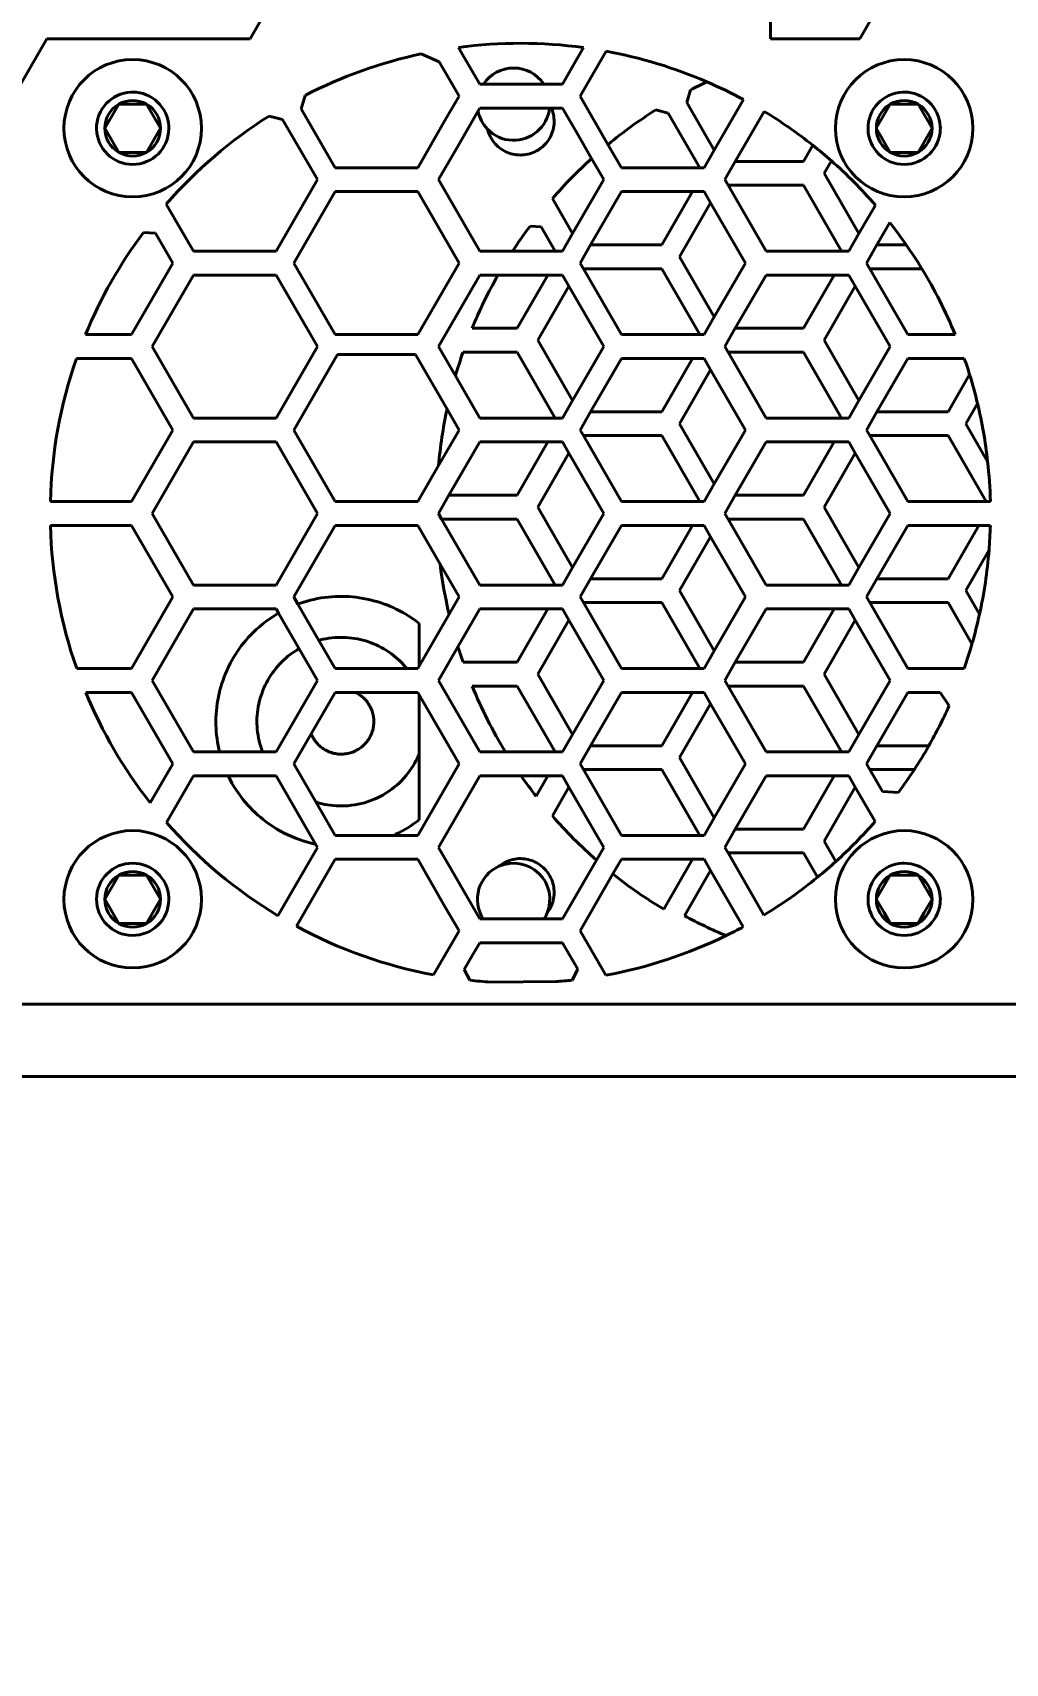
# Model space of a CAD drawing. Header units: millimetres. Extents: x 15 to 415, y 5 to 292.
# Drawn here: x 331.56 to 336.6, y 179.76 to 188.22 of the extents above; entities that cross this region are included whole.
import ezdxf

# ---------------------------------------------------------------- set-up
doc = ezdxf.new("R2010")
doc.units = ezdxf.units.MM
doc.layers.add('Annotations', color=7, linetype='Continuous')
doc.layers.add('Geometries', color=7, linetype='Continuous')
doc.styles.add('Shapr3', font='txt', dxfattribs={"height": 3.3495})
doc.dimstyles.new('ISO-25', dxfattribs={"dimtxt": 2.5, "dimasz": 2.5, "dimexe": 1.25, "dimexo": 0.625, "dimtad": 1, "dimtxsty": 'Standard', "dimcen": 2.5, "dimadec": 0, "dimazin": 0, "dimtfac": 1, "dimtmove": 0, "dimatfit": 3, "dimfxl": 1, "dimarcsym": 0})

# ---------------------------------------------------------------- blocks, each defined once
blk = doc.blocks.new('*D4')
at = {"layer": 'Annotations', "color": 0, "linetype": 'Continuous', "lineweight": 15}
for p, q in [((275.744, 179.4631), (275.744, 163.5796)), ((345.1151, 179.4631), (345.1151, 163.5796)), ((342.6151, 164.8296), (278.244, 164.8296))]:
    blk.add_line(p, q, dxfattribs=at)
at = {"layer": 'Annotations', "color": 0}
for points in [[(278.244, 165.2463), (278.244, 164.413), (275.744, 164.8296)], [(342.6151, 164.413), (342.6151, 165.2463), (345.1151, 164.8296)]]:
    blk.add_solid(points, dxfattribs=at)
at = {"layer": 'Defpoints', "color": 0}
for p in [(275.744, 180.0881), (345.1151, 180.0881), (275.744, 164.8296)]:
    blk.add_point(p, dxfattribs=at)
at = {"layer": 'Annotations', "color": 0, "lineweight": 15, "insert": (315.2496, 167.5234), "char_height": 3.3495, "attachment_point": 5, "style": 'Shapr3'}
blk.add_mtext('\\A1;554,97', dxfattribs=at)

msp = doc.modelspace()

# ---------------------------------------------------------------- linework, layer by layer
at = {"layer": 'Geometries', "linetype": 'Continuous', "lineweight": 40}
for p, q in [((333.2092, 189.101), (332.6824, 188.1885)), ((336.3702, 189.101), (335.8433, 188.1885)), ((335.3802, 188.376), (335.3802, 188.1885)), ((331.156, 187.3698), (331.6287, 188.1885)), ((331.6287, 188.1885), (332.1823, 188.1885)), ((332.1824, 188.1885), (332.1823, 188.1885)), ((332.1824, 188.1885), (332.6824, 188.1885)), ((335.8433, 188.1885), (335.3802, 188.1885)), ((333.5696, 188.1103), (333.6638, 188.0685)), ((333.6638, 188.0685), (333.7165, 187.9773)), ((333.7631, 188.144), (333.7912, 188.0953)), ((333.8734, 187.9529), (333.7912, 188.0953)), ((334.4118, 188.1431), (334.3511, 188.038)), ((334.5284, 188.1243), (334.401, 187.9037)), ((334.3511, 188.038), (334.302, 187.9529)), ((332.074, 187.9118), (332.066, 187.9117)), ((333.7662, 187.8911), (333.7165, 187.9773)), ((333.8927, 187.9529), (333.8734, 187.9529)), ((334.2053, 187.9529), (333.8927, 187.9529)), ((334.302, 187.9529), (334.2053, 187.9529)), ((334.401, 187.9037), (334.3938, 187.8911)), ((334.9663, 187.9229), (334.9472, 187.8577)), ((336.074, 187.9118), (336.066, 187.9117)), ((332.0018, 187.8493), (331.9296, 187.7243)), ((332.0018, 187.8493), (332.01, 187.8493)), ((332.074, 187.8493), (332.01, 187.8493)), ((332.074, 187.8493), (332.138, 187.8493)), ((332.1461, 187.8493), (332.138, 187.8493)), ((332.2183, 187.7243), (332.1461, 187.8493)), ((332.9472, 187.825), (332.9676, 187.8944)), ((332.9472, 187.825), (333.1234, 187.5199)), ((333.7002, 187.7767), (333.7662, 187.8911)), ((333.8648, 187.8143), (333.7626, 187.6374)), ((333.8734, 187.8292), (333.8648, 187.8143)), ((333.8734, 187.8292), (333.9232, 187.8292)), ((334.2354, 187.8292), (333.9232, 187.8292)), ((334.2449, 187.8292), (334.2354, 187.8292)), ((334.302, 187.8292), (334.2449, 187.8292)), ((334.302, 187.8292), (334.3743, 187.704)), ((334.3938, 187.8911), (334.5384, 187.6404)), ((334.8512, 187.8032), (334.7858, 187.8193)), ((335.0895, 187.6113), (334.9472, 187.8577)), ((335.2407, 187.8733), (335.0895, 187.6113)), ((336.0018, 187.8493), (335.9296, 187.7243)), ((336.0018, 187.8493), (336.01, 187.8493)), ((336.074, 187.8493), (336.01, 187.8493)), ((336.074, 187.8493), (336.138, 187.8493)), ((336.1461, 187.8493), (336.138, 187.8493)), ((336.2183, 187.7243), (336.1461, 187.8493)), ((332.7812, 187.7877), (332.8512, 187.7705)), ((332.8512, 187.7705), (333.0316, 187.458)), ((333.5519, 187.5199), (333.7002, 187.7767)), ((335.0148, 187.5199), (334.8512, 187.8032)), ((335.3481, 187.8118), (335.1984, 187.5526)), ((331.9296, 187.7243), (332.0018, 187.5993)), ((332.1461, 187.5993), (332.2183, 187.7243)), ((332.2614, 187.7209), (332.2615, 187.7236)), ((332.2615, 187.7236), (332.2615, 187.7243)), ((334.4534, 187.567), (334.3743, 187.704)), ((335.9296, 187.7243), (336.0018, 187.5993)), ((336.1461, 187.5993), (336.2183, 187.7243)), ((336.2614, 187.7209), (336.2615, 187.7236)), ((336.2615, 187.7236), (336.2615, 187.7243)), ((332.0018, 187.5993), (332.01, 187.5993)), ((332.074, 187.5993), (332.01, 187.5993)), ((332.074, 187.5993), (332.138, 187.5993)), ((332.1461, 187.5993), (332.138, 187.5993)), ((333.7626, 187.6374), (333.6591, 187.458)), ((334.5163, 187.458), (334.4534, 187.567)), ((334.5384, 187.6404), (334.6081, 187.5199)), ((335.0895, 187.6113), (335.0366, 187.5199)), ((335.6002, 187.6363), (335.5519, 187.5526)), ((336.0018, 187.5993), (336.01, 187.5993)), ((336.074, 187.5993), (336.01, 187.5993)), ((336.074, 187.5993), (336.138, 187.5993)), ((336.1461, 187.5993), (336.138, 187.5993)), ((333.5519, 187.5199), (333.1234, 187.5199)), ((335.0148, 187.5199), (334.6081, 187.5199)), ((335.0366, 187.5199), (335.0148, 187.5199)), ((335.1984, 187.5526), (335.1438, 187.458)), ((335.1984, 187.5526), (335.5519, 187.5526)), ((335.6591, 187.4908), (335.6965, 187.5556)), ((335.8395, 187.1783), (335.6591, 187.4908)), ((332.8173, 187.0868), (333.0316, 187.458)), ((333.1234, 187.3962), (332.9091, 187.025)), ((333.5519, 187.3962), (333.1234, 187.3962)), ((333.7662, 187.025), (333.5519, 187.3962)), ((333.6591, 187.458), (333.8734, 187.0868)), ((334.3548, 187.1783), (334.5163, 187.458)), ((334.6081, 187.3962), (334.4484, 187.1196)), ((334.977, 187.3962), (334.6081, 187.3962)), ((334.977, 187.3962), (334.8173, 187.1196)), ((335.0366, 187.3962), (334.977, 187.3962)), ((335.0705, 187.3374), (335.0366, 187.3962)), ((335.1438, 187.458), (335.1606, 187.4289)), ((335.1606, 187.4289), (335.3581, 187.0868)), ((335.1606, 187.4289), (335.5519, 187.4289)), ((335.5519, 187.4289), (335.7494, 187.0868)), ((332.2479, 187.3307), (332.3887, 187.0868)), ((334.3548, 187.1783), (334.25, 187.3599)), ((334.9091, 187.0577), (335.0705, 187.3374)), ((335.2509, 187.025), (335.0705, 187.3374)), ((335.9246, 187.3257), (335.8395, 187.1783)), ((335.9997, 187.2349), (335.9331, 187.1196)), ((332.1294, 187.1839), (332.1919, 187.1802)), ((332.1919, 187.1802), (332.2815, 187.025)), ((334.1919, 187.213), (334.1341, 187.2164)), ((334.2647, 187.0868), (334.1919, 187.213)), ((334.302, 187.0868), (334.3548, 187.1783)), ((335.8395, 187.1783), (335.7867, 187.0868)), ((332.8173, 187.0868), (332.3887, 187.0868)), ((334.0439, 187.0868), (333.8734, 187.0868)), ((334.2647, 187.0868), (334.0439, 187.0868)), ((334.302, 187.0868), (334.2647, 187.0868)), ((334.4484, 187.1196), (334.3938, 187.025)), ((334.4484, 187.1196), (334.8173, 187.1196)), ((335.0895, 186.7453), (334.9091, 187.0577)), ((335.7494, 187.0868), (335.3581, 187.0868)), ((335.7867, 187.0868), (335.7494, 187.0868)), ((335.9331, 187.1196), (335.8785, 187.025)), ((335.9331, 187.1196), (336.0851, 187.1196)), ((332.0672, 186.6538), (332.2815, 187.025)), ((332.9091, 187.025), (333.1234, 186.6538)), ((333.5519, 186.6538), (333.7662, 187.025)), ((334.3938, 187.025), (334.4106, 186.9959)), ((334.4106, 186.9959), (334.6081, 186.6538)), ((334.4106, 186.9959), (334.8173, 186.9959)), ((334.8173, 186.9959), (335.0148, 186.6538)), ((335.0895, 186.7453), (335.2509, 187.025)), ((335.8953, 186.9959), (335.8785, 187.025)), ((336.0928, 186.6538), (335.8953, 186.9959)), ((335.8953, 186.9959), (336.1657, 186.9959)), ((332.3887, 186.9631), (332.1744, 186.5919)), ((332.8173, 186.9631), (332.3887, 186.9631)), ((333.0316, 186.5919), (332.8173, 186.9631)), ((333.8734, 186.9631), (333.6591, 186.5919)), ((333.8734, 186.9631), (333.9686, 186.9631)), ((334.2269, 186.9631), (333.9686, 186.9631)), ((334.2269, 186.9631), (334.0672, 186.6866)), ((334.1744, 186.6247), (334.3359, 186.9044)), ((334.302, 186.9631), (334.2269, 186.9631)), ((334.3359, 186.9044), (334.302, 186.9631)), ((334.5163, 186.5919), (334.3359, 186.9044)), ((335.3581, 186.9631), (335.1984, 186.6866)), ((335.7116, 186.9631), (335.3581, 186.9631)), ((335.7116, 186.9631), (335.5519, 186.6866)), ((335.6591, 186.6247), (335.8206, 186.9044)), ((335.7867, 186.9631), (335.7116, 186.9631)), ((335.8206, 186.9044), (335.7867, 186.9631)), ((336.001, 186.5919), (335.8206, 186.9044)), ((335.0366, 186.6538), (335.0895, 186.7453)), ((332.0672, 186.6538), (331.8294, 186.6538)), ((333.5519, 186.6538), (333.1234, 186.6538)), ((333.8337, 186.6866), (334.0672, 186.6866)), ((335.0148, 186.6538), (334.6081, 186.6538)), ((335.0366, 186.6538), (335.0148, 186.6538)), ((335.1984, 186.6866), (335.1438, 186.5919)), ((335.1984, 186.6866), (335.5519, 186.6866)), ((336.3388, 186.6538), (336.0928, 186.6538)), ((332.1744, 186.5919), (332.3887, 186.2208)), ((332.8173, 186.2208), (333.0316, 186.5919)), ((333.1354, 186.551), (332.9091, 186.1589)), ((333.5399, 186.551), (333.1354, 186.551)), ((333.7038, 186.2671), (333.5399, 186.551)), ((333.6591, 186.5919), (333.7472, 186.4394)), ((334.0672, 186.5628), (333.7867, 186.5628)), ((334.0672, 186.5628), (334.2647, 186.2208)), ((334.3548, 186.3122), (334.1744, 186.6247)), ((334.3548, 186.3122), (334.5163, 186.5919)), ((335.1438, 186.5919), (335.1606, 186.5628)), ((335.1606, 186.5628), (335.3581, 186.2208)), ((335.1606, 186.5628), (335.5519, 186.5628)), ((335.5519, 186.5628), (335.7494, 186.2208)), ((335.8395, 186.3122), (335.6591, 186.6247)), ((335.8395, 186.3122), (336.001, 186.5919)), ((331.7824, 186.5301), (332.0672, 186.5301)), ((332.2815, 186.1589), (332.0672, 186.5301)), ((334.6081, 186.5301), (334.4484, 186.2535)), ((334.977, 186.5301), (334.6081, 186.5301)), ((334.977, 186.5301), (334.8173, 186.2535)), ((334.9091, 186.1917), (335.0705, 186.4714)), ((335.0366, 186.5301), (334.977, 186.5301)), ((335.0705, 186.4714), (335.0366, 186.5301)), ((335.2509, 186.1589), (335.0705, 186.4714)), ((336.0927, 186.5301), (335.9331, 186.2535)), ((336.3857, 186.5301), (336.0927, 186.5301)), ((333.7472, 186.4394), (333.8734, 186.2208)), ((336.4133, 186.4462), (336.302, 186.2535)), ((334.302, 186.2208), (334.3548, 186.3122)), ((335.7867, 186.2208), (335.8395, 186.3122)), ((336.3938, 186.1917), (336.4543, 186.2965)), ((332.8173, 186.2208), (332.3887, 186.2208)), ((333.7662, 186.1589), (333.7038, 186.2671)), ((334.2647, 186.2208), (333.8734, 186.2208)), ((334.302, 186.2208), (334.2647, 186.2208)), ((334.4484, 186.2535), (334.3938, 186.1589)), ((334.4484, 186.2535), (334.8173, 186.2535)), ((335.7494, 186.2208), (335.3581, 186.2208)), ((335.7867, 186.2208), (335.7494, 186.2208)), ((335.9331, 186.2535), (335.8785, 186.1589)), ((335.9331, 186.2535), (336.302, 186.2535)), ((332.0672, 185.7877), (332.2815, 186.1589)), ((332.9091, 186.1589), (333.1234, 185.7877)), ((333.6598, 185.9745), (333.7662, 186.1589)), ((334.3938, 186.1589), (334.4106, 186.1298)), ((334.4106, 186.1298), (334.6081, 185.7877)), ((334.4106, 186.1298), (334.8173, 186.1298)), ((334.8173, 186.1298), (335.0148, 185.7877)), ((335.0895, 185.8792), (334.9091, 186.1917)), ((335.0895, 185.8792), (335.2509, 186.1589)), ((335.8785, 186.1589), (335.8953, 186.1298)), ((335.8953, 186.1298), (336.0928, 185.7877)), ((335.8953, 186.1298), (336.302, 186.1298)), ((336.302, 186.1298), (336.4993, 185.788)), ((336.5068, 185.9959), (336.3938, 186.1917)), ((332.3887, 186.097), (332.1744, 185.7259)), ((332.8173, 186.097), (332.3887, 186.097)), ((333.0316, 185.7259), (332.8173, 186.097)), ((333.8734, 186.097), (333.7137, 185.8205)), ((334.2269, 186.097), (333.8734, 186.097)), ((334.2269, 186.097), (334.0672, 185.8205)), ((334.1744, 185.7586), (334.3359, 186.0383)), ((334.302, 186.097), (334.2269, 186.097)), ((334.3359, 186.0383), (334.302, 186.097)), ((334.5163, 185.7259), (334.3359, 186.0383)), ((335.3581, 186.097), (335.1984, 185.8205)), ((335.7116, 186.097), (335.3581, 186.097)), ((335.7116, 186.097), (335.5519, 185.8205)), ((335.6591, 185.7586), (335.8206, 186.0383)), ((335.7867, 186.097), (335.7116, 186.097)), ((335.8206, 186.0383), (335.7867, 186.097)), ((335.7867, 186.097), (335.7867, 186.097)), ((336.001, 185.7259), (335.8206, 186.0383)), ((333.5519, 185.7877), (333.6598, 185.9745)), ((335.0366, 185.7877), (335.0895, 185.8792)), ((332.0672, 185.7877), (331.6473, 185.7877)), ((333.5519, 185.7877), (333.1234, 185.7877)), ((333.7137, 185.8205), (333.6591, 185.7259)), ((333.7137, 185.8205), (334.0672, 185.8205)), ((335.0148, 185.7877), (334.6081, 185.7877)), ((335.0366, 185.7877), (335.0148, 185.7877)), ((335.1984, 185.8205), (335.1438, 185.7259)), ((335.1984, 185.8205), (335.5519, 185.8205)), ((336.2615, 185.7877), (336.0928, 185.7877)), ((336.4993, 185.788), (336.2615, 185.7877)), ((336.5208, 185.788), (336.4993, 185.788)), ((332.1744, 185.7259), (332.3887, 185.3547)), ((332.8173, 185.3547), (333.0316, 185.7259)), ((333.6591, 185.7259), (333.6759, 185.6968)), ((334.3548, 185.4462), (334.1744, 185.7586)), ((334.3548, 185.4462), (334.5163, 185.7259)), ((335.1438, 185.7259), (335.1606, 185.6968)), ((335.8395, 185.4462), (335.6591, 185.7586)), ((335.8395, 185.4462), (336.001, 185.7259)), ((331.6474, 185.664), (332.0672, 185.664)), ((332.2815, 185.2928), (332.0672, 185.664)), ((333.1234, 185.664), (332.9091, 185.2928)), ((333.5519, 185.664), (333.1234, 185.664)), ((333.6682, 185.4626), (333.5519, 185.664)), ((333.6759, 185.6968), (333.8734, 185.3547)), ((334.0672, 185.6968), (333.6759, 185.6968)), ((334.0672, 185.6968), (334.2647, 185.3547)), ((334.6081, 185.664), (334.4484, 185.3874)), ((334.977, 185.664), (334.6081, 185.664)), ((334.977, 185.664), (334.8173, 185.3874)), ((335.0366, 185.664), (334.977, 185.664)), ((335.0705, 185.6053), (335.0366, 185.664)), ((335.1606, 185.6968), (335.5519, 185.6968)), ((335.1606, 185.6968), (335.3581, 185.3547)), ((335.5519, 185.6968), (335.7494, 185.3547)), ((336.0928, 185.664), (335.9331, 185.3874)), ((336.4617, 185.664), (336.0928, 185.664)), ((336.4617, 185.664), (336.302, 185.3874)), ((336.5207, 185.664), (336.4617, 185.664)), ((334.9091, 185.3256), (335.0705, 185.6053)), ((335.2509, 185.2928), (335.0705, 185.6053)), ((336.3938, 185.3256), (336.5138, 185.5336)), ((333.7662, 185.2928), (333.6682, 185.4626)), ((334.302, 185.3547), (334.3548, 185.4462)), ((335.7867, 185.3547), (335.8395, 185.4462)), ((334.4484, 185.3874), (334.3938, 185.2928)), ((334.4484, 185.3874), (334.8173, 185.3874)), ((335.9331, 185.3874), (335.8785, 185.2928)), ((335.9331, 185.3874), (336.302, 185.3874)), ((332.0672, 184.9217), (332.2815, 185.2928)), ((332.8173, 185.3547), (332.3887, 185.3547)), ((332.9091, 185.2928), (332.9306, 185.2555)), ((333.7144, 185.203), (333.7662, 185.2928)), ((334.2647, 185.3547), (333.8734, 185.3547)), ((334.302, 185.3547), (334.2647, 185.3547)), ((334.3938, 185.2928), (334.4106, 185.2637)), ((335.0895, 185.0131), (334.9091, 185.3256)), ((335.0895, 185.0131), (335.2509, 185.2928)), ((335.7494, 185.3547), (335.3581, 185.3547)), ((335.7867, 185.3547), (335.7494, 185.3547)), ((335.8785, 185.2928), (335.8953, 185.2637)), ((336.4645, 185.2031), (336.3938, 185.3256)), ((332.3887, 185.231), (332.1744, 184.8598)), ((332.8173, 185.231), (332.3887, 185.231)), ((332.8304, 185.2083), (332.8173, 185.231)), ((332.9366, 185.0243), (332.8304, 185.2083)), ((332.9306, 185.2555), (333.0391, 185.0676)), ((333.5591, 184.934), (333.7144, 185.203)), ((333.8734, 185.231), (333.7601, 185.0348)), ((334.2269, 185.231), (333.8734, 185.231)), ((334.2269, 185.231), (334.0672, 184.9544)), ((334.302, 185.231), (334.2269, 185.231)), ((334.3359, 185.1723), (334.302, 185.231)), ((334.4106, 185.2637), (334.6081, 184.9217)), ((334.4106, 185.2637), (334.8173, 185.2637)), ((334.8173, 185.2637), (335.0148, 184.9217)), ((335.3581, 185.231), (335.1984, 184.9544)), ((335.7116, 185.231), (335.3581, 185.231)), ((335.7116, 185.231), (335.5519, 184.9544)), ((335.7867, 185.231), (335.7116, 185.231)), ((335.8206, 185.1723), (335.7867, 185.231)), ((335.8953, 185.2637), (336.0928, 184.9217)), ((335.8953, 185.2637), (336.302, 185.2637)), ((336.302, 185.2637), (336.4254, 185.0499)), ((333.5591, 185.1553), (333.5591, 184.934)), ((334.1744, 184.8925), (334.3359, 185.1723)), ((334.5163, 184.8598), (334.3359, 185.1723)), ((335.6591, 184.8925), (335.8206, 185.1723)), ((336.001, 184.8598), (335.8206, 185.1723)), ((333.0316, 184.8598), (332.9366, 185.0243)), ((333.0391, 185.0676), (333.1234, 184.9217)), ((333.7601, 185.0348), (333.6591, 184.8598)), ((333.7867, 184.9544), (334.0672, 184.9544)), ((335.0366, 184.9217), (335.0895, 185.0131)), ((335.1984, 184.9544), (335.1438, 184.8598)), ((335.1984, 184.9544), (335.5519, 184.9544)), ((332.0672, 184.9217), (331.7837, 184.9217)), ((332.1744, 184.8598), (332.3887, 184.4886)), ((332.8173, 184.4886), (333.0316, 184.8598)), ((333.4946, 184.9217), (333.1234, 184.9217)), ((333.5519, 184.9217), (333.4946, 184.9217)), ((333.5519, 184.9217), (333.5591, 184.934)), ((333.6591, 184.8598), (333.8734, 184.4886)), ((334.3548, 184.5801), (334.1744, 184.8925)), ((334.3548, 184.5801), (334.5163, 184.8598)), ((335.0148, 184.9217), (334.6081, 184.9217)), ((335.0366, 184.9217), (335.0148, 184.9217)), ((335.1438, 184.8598), (335.1606, 184.8307)), ((335.8395, 184.5801), (335.6591, 184.8925)), ((335.8395, 184.5801), (336.001, 184.8598)), ((336.3845, 184.9217), (336.0928, 184.9217)), ((331.8309, 184.7979), (332.0672, 184.7979)), ((332.2815, 184.4268), (332.0672, 184.7979)), ((333.1234, 184.7979), (332.9991, 184.5827)), ((333.229, 184.7979), (333.1234, 184.7979)), ((333.5519, 184.7979), (333.229, 184.7979)), ((333.5591, 184.7856), (333.5519, 184.7979)), ((333.7662, 184.4268), (333.5591, 184.7856)), ((333.5591, 184.4776), (333.5591, 184.7856)), ((334.0672, 184.8307), (333.8337, 184.8307)), ((334.0672, 184.8307), (334.2647, 184.4886)), ((334.6081, 184.7979), (334.4484, 184.5214)), ((334.977, 184.7979), (334.6081, 184.7979)), ((334.977, 184.7979), (334.8173, 184.5214)), ((335.0366, 184.7979), (334.977, 184.7979)), ((335.0705, 184.7392), (335.0366, 184.7979)), ((335.1606, 184.8307), (335.3581, 184.4886)), ((335.1606, 184.8307), (335.5519, 184.8307)), ((335.5519, 184.8307), (335.7494, 184.4886)), ((336.0928, 184.7979), (335.9331, 184.5214)), ((336.2613, 184.7979), (336.0928, 184.7979)), ((336.2613, 184.7979), (336.3069, 184.7274)), ((334.9091, 184.4595), (335.0705, 184.7392)), ((335.2509, 184.4268), (335.0705, 184.7392)), ((332.9991, 184.5827), (332.9091, 184.4268)), ((334.302, 184.4886), (334.3548, 184.5801)), ((334.4484, 184.5214), (334.3938, 184.4268)), ((334.4484, 184.5214), (334.8173, 184.5214)), ((335.7867, 184.4886), (335.8395, 184.5801)), ((335.9331, 184.5214), (335.8785, 184.4268)), ((335.9331, 184.5214), (336.2021, 184.5214)), ((332.5247, 184.4886), (332.3887, 184.4886)), ((332.7479, 184.4886), (332.5247, 184.4886)), ((332.8173, 184.4886), (332.7479, 184.4886)), ((333.5591, 184.4776), (333.5591, 184.1367)), ((334.0072, 184.4886), (333.8734, 184.4886)), ((334.2647, 184.4886), (334.0072, 184.4886)), ((334.302, 184.4886), (334.2647, 184.4886)), ((335.0895, 184.147), (334.9091, 184.4595)), ((335.7494, 184.4886), (335.3581, 184.4886)), ((335.7867, 184.4886), (335.7494, 184.4886)), ((332.165, 184.2249), (332.2815, 184.4268)), ((332.2491, 184.1232), (332.3887, 184.3649)), ((332.5693, 184.3649), (332.3887, 184.3649)), ((332.8173, 184.3649), (332.5693, 184.3649)), ((333.0221, 184.0102), (332.8173, 184.3649)), ((332.9091, 184.4268), (333.023, 184.2294)), ((333.5519, 184.0556), (333.7662, 184.4268)), ((333.8734, 184.3649), (333.6591, 183.9937)), ((333.8734, 184.3649), (334.088, 184.3649)), ((334.2269, 184.3649), (334.088, 184.3649)), ((334.2269, 184.3649), (334.1659, 184.2592)), ((334.302, 184.3649), (334.2269, 184.3649)), ((334.3359, 184.3062), (334.302, 184.3649)), ((334.3938, 184.4268), (334.4106, 184.3976)), ((334.4106, 184.3976), (334.6081, 184.0556)), ((334.4106, 184.3976), (334.8173, 184.3976)), ((334.8173, 184.3976), (335.0148, 184.0556)), ((335.0895, 184.147), (335.2509, 184.4268)), ((335.3581, 184.3649), (335.1984, 184.0883)), ((335.7116, 184.3649), (335.3581, 184.3649)), ((335.7116, 184.3649), (335.5519, 184.0883)), ((335.7867, 184.3649), (335.7116, 184.3649)), ((335.8206, 184.3062), (335.7867, 184.3649)), ((335.8953, 184.3976), (335.8785, 184.4268)), ((335.961, 184.2839), (335.8953, 184.3976)), ((335.8953, 184.3976), (336.1267, 184.3976)), ((334.3359, 184.3062), (334.25, 184.1573)), ((334.5163, 183.9937), (334.3359, 184.3062)), ((335.6591, 184.0265), (335.8206, 184.3062)), ((335.9234, 184.1282), (335.8206, 184.3062)), ((336.0445, 184.2791), (335.961, 184.2839)), ((333.023, 184.2294), (333.1234, 184.0556)), ((335.0366, 184.0556), (335.0895, 184.147)), ((333.0316, 183.9937), (333.0221, 184.0102)), ((333.4259, 184.0556), (333.1234, 184.0556)), ((333.5519, 184.0556), (333.4259, 184.0556)), ((335.0148, 184.0556), (334.6081, 184.0556)), ((335.0366, 184.0556), (335.0148, 184.0556)), ((335.1984, 184.0883), (335.1438, 183.9937)), ((335.1984, 184.0883), (335.5519, 184.0883)), ((335.7201, 183.9208), (335.6591, 184.0265)), ((332.827, 183.6393), (333.0316, 183.9937)), ((332.9228, 183.5846), (333.1234, 183.9319)), ((333.5519, 183.9319), (333.1234, 183.9319)), ((333.695, 183.6841), (333.5519, 183.9319)), ((333.6591, 183.9937), (333.7268, 183.8764)), ((334.302, 183.6225), (334.4783, 183.928)), ((334.4783, 183.928), (334.5163, 183.9937)), ((334.6081, 183.9319), (334.5642, 183.8559)), ((334.977, 183.9319), (334.6081, 183.9319)), ((334.977, 183.9319), (334.8272, 183.6724)), ((335.0366, 183.9319), (334.977, 183.9319)), ((335.0705, 183.8731), (335.0366, 183.9319)), ((335.1606, 183.9646), (335.1438, 183.9937)), ((335.3467, 183.6424), (335.1606, 183.9646)), ((335.1606, 183.9646), (335.5519, 183.9646)), ((335.5519, 183.9646), (335.6246, 183.8387)), ((332.0018, 183.8493), (331.9296, 183.7243)), ((332.0018, 183.8493), (332.01, 183.8493)), ((332.074, 183.8493), (332.01, 183.8493)), ((332.074, 183.8493), (332.138, 183.8493)), ((332.1461, 183.8493), (332.138, 183.8493)), ((332.2183, 183.7243), (332.1461, 183.8493)), ((333.7268, 183.8764), (333.8734, 183.6225)), ((334.5642, 183.8559), (334.3938, 183.5607)), ((335.0705, 183.8731), (334.9354, 183.6391)), ((335.2391, 183.5812), (335.0705, 183.8731)), ((336.0018, 183.8493), (335.9296, 183.7243)), ((336.0018, 183.8493), (336.01, 183.8493)), ((336.074, 183.8493), (336.01, 183.8493)), ((336.074, 183.9118), (336.066, 183.9117)), ((336.074, 183.8493), (336.138, 183.8493)), ((336.1461, 183.8493), (336.138, 183.8493)), ((336.2183, 183.7243), (336.1461, 183.8493)), ((331.9296, 183.7243), (332.0018, 183.5993)), ((332.1461, 183.5993), (332.2183, 183.7243)), ((332.2614, 183.7209), (332.2615, 183.7243)), ((333.7662, 183.5607), (333.695, 183.6841)), ((335.9296, 183.7243), (335.9695, 183.6553)), ((336.2183, 183.7243), (336.1785, 183.6553)), ((336.2614, 183.7209), (336.2615, 183.7236)), ((336.2615, 183.7236), (336.2615, 183.7243)), ((332.0018, 183.5993), (332.01, 183.5993)), ((332.074, 183.5993), (332.01, 183.5993)), ((332.074, 183.5993), (332.138, 183.5993)), ((332.1461, 183.5993), (332.138, 183.5993)), ((333.8915, 183.6225), (333.8734, 183.6225)), ((334.2064, 183.6225), (333.8915, 183.6225)), ((334.302, 183.6225), (334.2064, 183.6225)), ((335.3467, 183.6424), (335.3469, 183.6428)), ((336.0018, 183.5993), (335.9695, 183.6553)), ((336.0018, 183.5993), (336.01, 183.5993)), ((336.074, 183.5993), (336.01, 183.5993)), ((336.074, 183.5993), (336.138, 183.5993)), ((336.1461, 183.5993), (336.138, 183.5993)), ((336.1461, 183.5993), (336.1785, 183.6553)), ((333.6342, 183.332), (333.7494, 183.5315)), ((333.7662, 183.5607), (333.7494, 183.5315)), ((333.8734, 183.4988), (333.8379, 183.4373)), ((333.8734, 183.4988), (334.302, 183.4988)), ((334.302, 183.4988), (334.3111, 183.4831)), ((334.5266, 183.3307), (334.3938, 183.5607)), ((333.7934, 183.3604), (333.8379, 183.4373)), ((334.3815, 183.3611), (334.3111, 183.4831)), ((333.8219, 183.3043), (333.7934, 183.3604)), ((334.3815, 183.3611), (334.3532, 183.3051)), ((333.9296, 183.2951), (334.2677, 183.2971)), ((331.5553, 183.1803), (329.4724, 183.1803)), ((337.5729, 183.1803), (331.4674, 183.1803)), ((338.9224, 183.1803), (331.5553, 183.1803)), ((341.0068, 182.8053), (319.2818, 182.8053))]:
    msp.add_line(p, q, dxfattribs=at)
at = {"layer": 'Geometries', "linetype": 'Continuous', "lineweight": 40, "flags": 128}
for points in [[(334.245, 187.8292), (334.2464, 187.8257), (334.2498, 187.8165), (334.2528, 187.8066), (334.2553, 187.7965), (334.2571, 187.7862), (334.2584, 187.7759), (334.259, 187.7655)], [(332.2615, 187.7243), (332.2612, 187.7339), (332.2612, 187.7344)], [(334.259, 187.7655), (334.259, 187.7557), (334.2585, 187.7459), (334.2574, 187.7361), (334.2557, 187.7264), (334.2535, 187.7168), (334.2508, 187.7074), (334.2476, 187.6981), (334.2438, 187.689), (334.2395, 187.6802), (334.2348, 187.6715), (334.2296, 187.6632), (334.2239, 187.6552), (334.2178, 187.6475), (334.2112, 187.6402), (334.2042, 187.6332), (334.1968, 187.6266), (334.1891, 187.6204), (334.181, 187.6147), (334.1747, 187.6107), (334.1682, 187.607), (334.1595, 187.6025), (334.1504, 187.5985), (334.1412, 187.5951), (334.1318, 187.5921), (334.1223, 187.5897), (334.1126, 187.5878), (334.1032, 187.5865), (334.0936, 187.5857), (334.0841, 187.5854), (334.0743, 187.5857), (334.0644, 187.5866), (334.0547, 187.5879), (334.045, 187.5899), (334.0355, 187.5923), (334.0261, 187.5953), (334.017, 187.5988), (334.008, 187.6029), (333.9992, 187.6074), (333.9907, 187.6124), (333.9825, 187.6179), (333.9747, 187.6238), (333.9672, 187.6302), (333.96, 187.637), (333.9533, 187.6442), (333.9469, 187.6518), (333.941, 187.6597), (333.9356, 187.6679), (333.9306, 187.6763), (333.9262, 187.685), (333.9222, 187.694), (333.9187, 187.7032), (333.9158, 187.7126), (333.914, 187.7191)], [(336.2615, 187.7243), (336.2612, 187.7339), (336.2612, 187.7344)], [(332.9306, 185.2555), (332.9438, 185.2602), (332.961, 185.2659), (332.9783, 185.2712), (332.9958, 185.2759), (333.0134, 185.2802), (333.0321, 185.2841), (333.0509, 185.2875), (333.0697, 185.2903), (333.0887, 185.2925), (333.1065, 185.2941), (333.1243, 185.2952), (333.1422, 185.2957), (333.1601, 185.2958), (333.178, 185.2954), (333.1959, 185.2945), (333.2137, 185.2931), (333.2315, 185.2912), (333.2501, 185.2887), (333.2687, 185.2856), (333.2872, 185.282), (333.3055, 185.278), (333.3229, 185.2736), (333.3402, 185.2687), (333.3574, 185.2634), (333.3744, 185.2576), (333.3912, 185.2513), (333.4079, 185.2446), (333.4244, 185.2374), (333.4406, 185.2298), (333.4575, 185.2213), (333.4741, 185.2123), (333.4904, 185.2028), (333.5064, 185.1929), (333.5244, 185.181), (333.542, 185.1684), (333.5591, 185.1553)], [(332.5247, 184.4886), (332.5209, 184.5047), (332.5173, 184.5222), (332.5142, 184.5398), (332.5115, 184.5575), (332.5093, 184.5752), (332.5076, 184.593), (332.5064, 184.6109), (332.5057, 184.6287), (332.5055, 184.6466), (332.5058, 184.6654), (332.5066, 184.6841), (332.508, 184.7029), (332.5099, 184.7216), (332.5123, 184.7394), (332.5151, 184.7571), (332.5185, 184.7747), (332.5223, 184.7923), (332.5266, 184.8097), (332.5314, 184.827), (332.5366, 184.8441), (332.5423, 184.8612), (332.5488, 184.8789), (332.5558, 184.8964), (332.5633, 184.9137), (332.5713, 184.9307), (332.5794, 184.9469), (332.588, 184.9628), (332.597, 184.9785), (332.6065, 184.9939), (332.6163, 185.009), (332.6266, 185.0239), (332.6373, 185.0385), (332.6484, 185.0527), (332.6605, 185.0674), (332.6731, 185.0817), (332.6861, 185.0956), (332.6995, 185.1091), (332.715, 185.1238), (332.731, 185.138), (332.7475, 185.1517), (332.7644, 185.1648), (332.7818, 185.1774), (332.8, 185.1897), (332.8186, 185.2014), (332.8304, 185.2083)], [(332.9366, 185.0244), (332.9267, 185.0185), (332.9144, 185.0107), (332.9023, 185.0024), (332.8906, 184.9938), (332.8791, 184.9849), (332.8676, 184.9752), (332.8564, 184.9652), (332.8456, 184.9548), (332.8352, 184.944), (332.8251, 184.9329), (332.8158, 184.9217), (332.8068, 184.9102), (332.7982, 184.8984), (332.7901, 184.8864), (332.7823, 184.874), (332.7748, 184.8611), (332.7677, 184.8479), (332.761, 184.8344), (332.7548, 184.8207), (332.7491, 184.8069), (332.7428, 184.7899), (332.7372, 184.7727), (332.7322, 184.7553), (332.728, 184.7378), (332.7251, 184.7232), (332.7227, 184.7085), (332.7207, 184.6938), (332.7193, 184.6789), (332.7184, 184.6641), (332.718, 184.6494), (332.7181, 184.6347), (332.7188, 184.6201), (332.72, 184.6054), (332.7216, 184.5908), (332.7239, 184.5759), (332.7266, 184.561), (332.7299, 184.5462), (332.7337, 184.5315), (332.7379, 184.517), (332.7436, 184.5), (332.7478, 184.4886)], [(333.4947, 184.9217), (333.4891, 184.9284), (333.4792, 184.9398), (333.4691, 184.9505), (333.4587, 184.9609), (333.448, 184.971), (333.4369, 184.9807), (333.4255, 184.99), (333.4135, 184.9992), (333.4011, 185.0079), (333.3885, 185.0162), (333.3755, 185.0241), (333.3623, 185.0315), (333.3495, 185.038), (333.3365, 185.0441), (333.3232, 185.0498), (333.3099, 185.0551), (333.2963, 185.0599), (333.2822, 185.0644), (333.268, 185.0684), (333.2536, 185.0719), (333.2392, 185.075), (333.2246, 185.0776), (333.2101, 185.0797), (333.1955, 185.0813), (333.1808, 185.0825), (333.1662, 185.0831), (333.1515, 185.0833), (333.1364, 185.083), (333.1213, 185.0821), (333.1062, 185.0807), (333.0912, 185.0788), (333.0763, 185.0763), (333.0621, 185.0734), (333.0481, 185.0701), (333.0391, 185.0676)], [(333.229, 184.7979), (333.2349, 184.795), (333.241, 184.7915), (333.247, 184.7879), (333.2484, 184.7869), (333.2488, 184.7867), (333.249, 184.7865), (333.2491, 184.7865), (333.2491, 184.7864), (333.2491, 184.7864), (333.2492, 184.7864), (333.2494, 184.7863), (333.2501, 184.7858), (333.253, 184.7838), (333.2586, 184.7796), (333.2641, 184.7752), (333.2694, 184.7706), (333.2745, 184.7657), (333.2748, 184.7654), (333.2748, 184.7654), (333.275, 184.7652), (333.2756, 184.7646), (333.278, 184.7621), (333.2828, 184.7569), (333.2873, 184.7515), (333.2915, 184.7459), (333.2955, 184.7402), (333.2958, 184.7398), (333.2958, 184.7397), (333.2961, 184.7394), (333.2971, 184.7379), (333.3008, 184.7319), (333.3042, 184.7258), (333.3074, 184.7195), (333.3103, 184.7132), (333.311, 184.7115), (333.3113, 184.7107), (333.3113, 184.7107), (333.3113, 184.7107), (333.3114, 184.7106), (333.3114, 184.7106), (333.3115, 184.7104), (333.3118, 184.7096), (333.3131, 184.7063), (333.3155, 184.6997), (333.3176, 184.693), (333.3194, 184.6862), (333.3209, 184.6794), (333.3209, 184.6791), (333.3209, 184.6791), (333.3209, 184.6791), (333.321, 184.6791), (333.321, 184.6788), (333.3212, 184.678), (333.3218, 184.6745), (333.3229, 184.6676), (333.3236, 184.6606), (333.3241, 184.6536), (333.3242, 184.6466), (333.3242, 184.6461), (333.3242, 184.6461), (333.3242, 184.6461), (333.3242, 184.646), (333.3242, 184.6458), (333.3242, 184.6449), (333.3242, 184.6414), (333.3238, 184.6344), (333.3232, 184.6274), (333.3223, 184.6204), (333.321, 184.6135), (333.321, 184.6131), (333.3209, 184.613), (333.3209, 184.6128), (333.3207, 184.612), (333.32, 184.6085), (333.3183, 184.6017), (333.3163, 184.595), (333.314, 184.5883), (333.3115, 184.5818), (333.3114, 184.5816), (333.3114, 184.5815), (333.3114, 184.5815), (333.3113, 184.5814), (333.3111, 184.581), (333.3105, 184.5794), (333.3076, 184.573), (333.3044, 184.5667), (333.301, 184.5606), (333.2973, 184.5546), (333.2963, 184.5532), (333.2961, 184.5528), (333.296, 184.5526), (333.2959, 184.5525), (333.2959, 184.5525), (333.2958, 184.5524), (333.2958, 184.5524), (333.2958, 184.5524), (333.2958, 184.5524), (333.2957, 184.5522), (333.2952, 184.5515), (333.2932, 184.5486), (333.289, 184.5429), (333.2846, 184.5375), (333.28, 184.5322), (333.2751, 184.5271), (333.2748, 184.5268), (333.2748, 184.5267), (333.2746, 184.5266), (333.274, 184.526), (333.2715, 184.5235), (333.2663, 184.5188), (333.2609, 184.5143), (333.2553, 184.51), (333.2496, 184.506), (333.2492, 184.5058), (333.2491, 184.5057), (333.2488, 184.5055), (333.2473, 184.5045), (333.2413, 184.5008), (333.2352, 184.4973), (333.2289, 184.4942), (333.2226, 184.4913), (333.2209, 184.4906), (333.2201, 184.4902), (333.2201, 184.4902), (333.2201, 184.4902), (333.22, 184.4902), (333.22, 184.4902), (333.22, 184.4902), (333.2198, 184.4901), (333.219, 184.4898), (333.2157, 184.4885), (333.2091, 184.4861), (333.2024, 184.484), (333.1956, 184.4822), (333.1887, 184.4807), (333.1885, 184.4806), (333.1885, 184.4806), (333.1884, 184.4806), (333.188, 184.4805), (333.1862, 184.4802), (333.1793, 184.479), (333.1724, 184.4782), (333.1654, 184.4776), (333.1583, 184.4773), (333.1566, 184.4773), (333.1557, 184.4773), (333.1555, 184.4773), (333.1555, 184.4773), (333.1554, 184.4773), (333.1549, 184.4773), (333.1532, 184.4773), (333.1461, 184.4776), (333.1391, 184.4781), (333.1322, 184.4789), (333.1252, 184.4801), (333.1235, 184.4804), (333.1227, 184.4806), (333.1224, 184.4806), (333.1224, 184.4806), (333.1224, 184.4806), (333.1222, 184.4807), (333.1213, 184.4808), (333.1179, 184.4816), (333.1111, 184.4833), (333.1043, 184.4853), (333.0977, 184.4875), (333.0911, 184.4901), (333.0909, 184.4902), (333.0909, 184.4902), (333.0908, 184.4902), (333.0904, 184.4904), (333.0888, 184.4911), (333.0824, 184.494), (333.0761, 184.4972), (333.07, 184.5006), (333.064, 184.5043), (333.0626, 184.5052), (333.0622, 184.5055), (333.062, 184.5056), (333.0619, 184.5057), (333.0619, 184.5057), (333.0618, 184.5057), (333.0618, 184.5057), (333.0618, 184.5057), (333.0616, 184.5059), (333.0609, 184.5064), (333.058, 184.5083), (333.0523, 184.5125), (333.0469, 184.5169), (333.0416, 184.5215), (333.0365, 184.5264), (333.0362, 184.5267), (333.0362, 184.5267), (333.0361, 184.5268), (333.0361, 184.5268), (333.0359, 184.527), (333.0353, 184.5276), (333.0329, 184.5301), (333.0282, 184.5353), (333.0237, 184.5407), (333.0194, 184.5463), (333.0154, 184.552), (333.0151, 184.5524), (333.0151, 184.5524), (333.015, 184.5526), (333.0145, 184.5533), (333.0126, 184.5563), (333.009, 184.5623), (333.0056, 184.5685), (333.0025, 184.5748), (332.9997, 184.5812), (332.9996, 184.5814), (332.9996, 184.5815), (332.9996, 184.5815), (332.9996, 184.5816), (332.9994, 184.582), (332.9991, 184.5827)], [(333.023, 184.2293), (333.0275, 184.2279), (333.0416, 184.2238), (333.0559, 184.2202), (333.0703, 184.217), (333.0849, 184.2144), (333.0995, 184.2122), (333.1142, 184.2106), (333.1294, 184.2094), (333.1446, 184.2088), (333.1599, 184.2087), (333.1751, 184.2092), (333.1903, 184.2101), (333.2081, 184.212), (333.2259, 184.2145), (333.2435, 184.2178), (333.2609, 184.2217), (333.2752, 184.2255), (333.2893, 184.2298), (333.3032, 184.2345), (333.317, 184.2397), (333.3306, 184.2454), (333.344, 184.2514), (333.3572, 184.258), (333.3702, 184.265), (333.3829, 184.2724), (333.3953, 184.2802), (333.4078, 184.2888), (333.4201, 184.2978), (333.432, 184.3072), (333.4436, 184.317), (333.4548, 184.3272), (333.4676, 184.3398), (333.4799, 184.3529), (333.4916, 184.3665), (333.5028, 184.3805), (333.5116, 184.3924), (333.5199, 184.4046), (333.5279, 184.417), (333.5354, 184.4297), (333.5425, 184.4427), (333.5484, 184.4542), (333.5539, 184.4658), (333.5591, 184.4776)], [(333.0221, 184.0101), (333.0115, 184.0124), (332.993, 184.017), (332.9745, 184.0221), (332.9562, 184.0278), (332.9381, 184.034), (332.9182, 184.0415), (332.8985, 184.0496), (332.8791, 184.0584), (332.86, 184.0677), (332.8412, 184.0777), (332.8222, 184.0886), (332.8036, 184.1001), (332.7854, 184.1122), (332.7676, 184.1249), (332.7502, 184.1382), (332.7361, 184.1498), (332.7223, 184.1617), (332.7088, 184.174), (332.6957, 184.1867), (332.6829, 184.1998), (332.6706, 184.2132), (332.6608, 184.2244)], [(333.5591, 184.1367), (333.545, 184.1258), (333.5306, 184.1154), (333.5159, 184.1054), (333.501, 184.0958), (333.4858, 184.0866), (333.4703, 184.0778), (333.4547, 184.0695), (333.4388, 184.0615), (333.4259, 184.0555)], [(333.9732, 183.8958), (333.9759, 183.8979), (333.9838, 183.9038), (333.992, 183.9092), (334.0005, 183.9142), (334.0093, 183.9186), (334.0183, 183.9226), (334.0275, 183.926), (334.0369, 183.9289), (334.0464, 183.9313), (334.056, 183.9331), (334.0657, 183.9345), (334.0756, 183.9352), (334.0854, 183.9354), (334.0953, 183.935), (334.1052, 183.9341), (334.1149, 183.9327), (334.1246, 183.9307), (334.134, 183.9281), (334.1433, 183.9251), (334.1525, 183.9215), (334.1614, 183.9174), (334.1701, 183.9128), (334.1784, 183.9078), (334.1866, 183.9022), (334.1944, 183.8962), (334.2019, 183.8898), (334.209, 183.8829), (334.2158, 183.8757), (334.222, 183.8681), (334.2278, 183.8602), (334.2332, 183.852), (334.2381, 183.8435), (334.2425, 183.8347), (334.2464, 183.8257), (334.2498, 183.8165), (334.2527, 183.8071), (334.2551, 183.7975), (334.2569, 183.7878), (334.2582, 183.778), (334.2589, 183.7682), (334.2591, 183.7584), (334.2587, 183.7486), (334.2577, 183.7388), (334.2562, 183.729), (334.2542, 183.7194), (334.2516, 183.7099), (334.2485, 183.7005), (334.2449, 183.6915), (334.2407, 183.6825), (334.2361, 183.6739), (334.231, 183.6655), (334.2255, 183.6573), (334.2226, 183.6535)], [(332.2615, 183.7243), (332.2612, 183.7339), (332.2612, 183.7344)], [(336.2615, 183.7243), (336.2612, 183.7339), (336.2612, 183.7344)]]:
    msp.add_lwpolyline(points, dxfattribs=at)
at = {"layer": 'Geometries', "linetype": 'Continuous', "lineweight": 40}
for centre in [(332.074, 187.7243), (336.074, 187.7243), (332.074, 183.7243), (336.074, 183.7243)]:
    msp.add_circle(centre, 0.3563, dxfattribs=at)
for centre, radius, start, end in [((334.0841, 185.7277), 2.4375, 82.27396, 97.566), ((334.0841, 185.7277), 2.4375, 102.18561, 117.26085), ((334.0841, 185.7277), 2.4375, 66.61415, 79.49613), ((334.049, 187.8493), 0.1875, 33.54019, 146.45981), ((332.074, 187.7243), 0.1875, 92.42237, 358.94523), ((332.074, 187.7243), 0.1875, 3.08909, 90), ((336.0877, 185.7586), 2.4375, 115.15554, 117.39034), ((334.0841, 185.7277), 2.4375, 61.67266, 66.61415), ((336.074, 187.7243), 0.1875, 92.42237, 358.94523), ((336.074, 187.7243), 0.1875, 3.08909, 90), ((332.074, 187.7243), 0.1443, 120, 180), ((332.074, 187.7243), 0.1443, 60, 120), ((332.074, 187.7243), 0.1443, 0, 60), ((334.049, 187.8493), 0.1875, 190.77555, 223.98448), ((334.049, 187.8493), 0.1875, 267.57314, 353.83772), ((336.0877, 185.7586), 2.4375, 122.28288, 129.46358), ((336.074, 187.7243), 0.1443, 120, 180), ((336.074, 187.7243), 0.1443, 60, 120), ((336.074, 187.7243), 0.1443, 0, 60), ((334.0841, 185.7277), 2.4375, 122.31176, 138.87778), ((334.0841, 185.7277), 2.4375, 51.53675, 58.76405), ((332.074, 187.7243), 0.1443, 180, 240), ((332.074, 187.7243), 0.1443, 300, 0), ((334.049, 187.8493), 0.1875, 223.98448, 267.57314), ((336.074, 187.7243), 0.1443, 180, 240), ((336.074, 187.7243), 0.1443, 300, 0), ((332.074, 187.7243), 0.1443, 240, 300), ((336.0877, 185.7586), 2.4375, 132.10554, 138.93328), ((334.0841, 185.7277), 2.4375, 48.58383, 51.53675), ((336.074, 187.7243), 0.1443, 240, 300), ((334.0841, 185.7277), 2.4375, 40.96634, 48.58383), ((334.0841, 185.7277), 2.4375, 34.82308, 38.19703), ((334.0841, 185.7277), 2.4375, 143.31482, 157.66929), ((336.0877, 185.7586), 2.4375, 143.27006, 146.98129), ((334.0841, 185.7277), 2.4375, 31.35139, 34.82308), ((334.0841, 185.7277), 2.4375, 22.33071, 31.35139), ((336.0877, 185.7586), 2.4375, 150.38603, 157.62343), ((336.0877, 185.7586), 2.4375, 160.73527, 163.78256), ((334.0841, 185.7277), 2.4375, 160.7802, 178.58814), ((334.0841, 185.7277), 2.4375, 17.14509, 19.21918), ((334.0841, 185.7277), 2.4375, 13.49481, 17.14509), ((334.0841, 185.7277), 2.4375, 6.31797, 13.49481), ((336.0877, 185.7586), 2.4375, 167.96042, 174.9192), ((334.0841, 185.7277), 2.4375, 1.41897, 6.31797), ((334.0841, 185.7277), 2.4375, 181.49673, 199.30967), ((334.0841, 185.7277), 2.4375, 355.43233, 358.50327), ((334.0841, 185.7277), 2.4375, 347.57255, 355.43233), ((336.0877, 185.7586), 2.4375, 186.97566, 193.17674), ((334.0841, 185.7277), 2.4375, 343.85532, 347.57255), ((336.0877, 185.7586), 2.4375, 197.27444, 199.26473), ((334.0841, 185.7277), 2.4375, 340.69033, 343.85532), ((334.0841, 185.7277), 2.4375, 202.42245, 218.0641), ((336.0877, 185.7586), 2.4375, 202.37657, 211.40107), ((334.0841, 185.7277), 2.4375, 330.33722, 335.77235), ((334.0841, 185.7277), 2.4375, 326.93069, 330.33722), ((333.153, 184.6452), 0.6476, 205.64623, 220.5258), ((336.0877, 185.7586), 2.4375, 214.87477, 217.96173), ((334.0841, 185.7277), 2.4375, 323.53948, 326.93069), ((334.0841, 185.7277), 2.4375, 221.16704, 238.95393), ((336.0877, 185.7586), 2.4375, 221.06672, 228.68065), ((334.0841, 185.7277), 2.4375, 312.15924, 318.98879), ((332.074, 183.7243), 0.1875, 90, 358.94523), ((332.074, 183.7243), 0.1443, 120, 180), ((332.074, 183.7243), 0.1443, 60, 120), ((332.074, 183.7243), 0.1875, 3.08909, 90), ((332.074, 183.7243), 0.1443, 0, 60), ((334.049, 183.7243), 0.1875, 113.83952, 212.87524), ((334.049, 183.7243), 0.1875, 337.80099, 113.83952), ((336.0877, 185.7586), 2.4375, 231.316, 238.85899), ((334.0841, 185.7277), 2.4375, 301.20459, 309.19938), ((334.0841, 185.7277), 2.4375, 309.19938, 312.15924), ((336.074, 183.7243), 0.1875, 92.42237, 358.94523), ((336.074, 183.7243), 0.1443, 120, 180), ((336.074, 183.7243), 0.1443, 60, 120), ((336.074, 183.7243), 0.1875, 3.08909, 90), ((336.074, 183.7243), 0.1443, 0, 60), ((332.074, 183.7243), 0.1443, 180, 240), ((332.074, 183.7243), 0.1443, 300, 0), ((336.074, 183.7243), 0.1443, 180, 240), ((336.074, 183.7243), 0.1443, 300, 0), ((332.074, 183.7243), 0.1443, 240, 300), ((334.0841, 185.7277), 2.4375, 241.54925, 259.36531), ((334.049, 183.7243), 0.1875, 327.12476, 337.80099), ((336.0877, 185.7586), 2.4125, 241.46937, 247.13356), ((336.074, 183.7243), 0.1443, 240, 300), ((334.0841, 185.7277), 2.4375, 280.45887, 295.93808), ((334.0841, 185.7277), 2.4375, 295.93808, 298.2849), ((334.0841, 185.7277), 2.4375, 263.82523, 266.36544), ((334.0841, 185.7277), 2.4375, 274.32116, 276.33834)]:
    msp.add_arc(centre, radius, start, end, dxfattribs=at)

# ---------------------------------------------------------------- dimensions: what is measured, and where the dimension line sits
at = {"layer": 'Annotations', "linetype": 'Continuous', "lineweight": 15}
dim = msp.add_linear_dim(base=(275.744, 164.8296), p1=(345.1151, 180.0881), p2=(275.744, 180.0881), dimstyle='ISO-25', override={"dimscale": 1, "dimgap": 0.7, "dimdec": 2, "dimlfac": 8, "dimrnd": 0.01, "dimzin": 8, "dimdsep": 44, "dimtxsty": 'Shapr3', "dimse1": 0, "dimse2": 0, "dimadec": 2, "dimtol": 0, "dimlim": 0, "dimtp": 0, "dimtm": 0, "dimtfac": 0.6, "dimtdec": 8, "dimfrac": 2, "dimtolj": 1, "dimlwd": 15, "dimlwe": 15}, dxfattribs=at)
dim.commit()
dim.dimension.update_dxf_attribs({"geometry": '*D4', "text_midpoint": (315.2496, 164.8296), "dimtype": 160})

doc.saveas('drawing.dxf')
